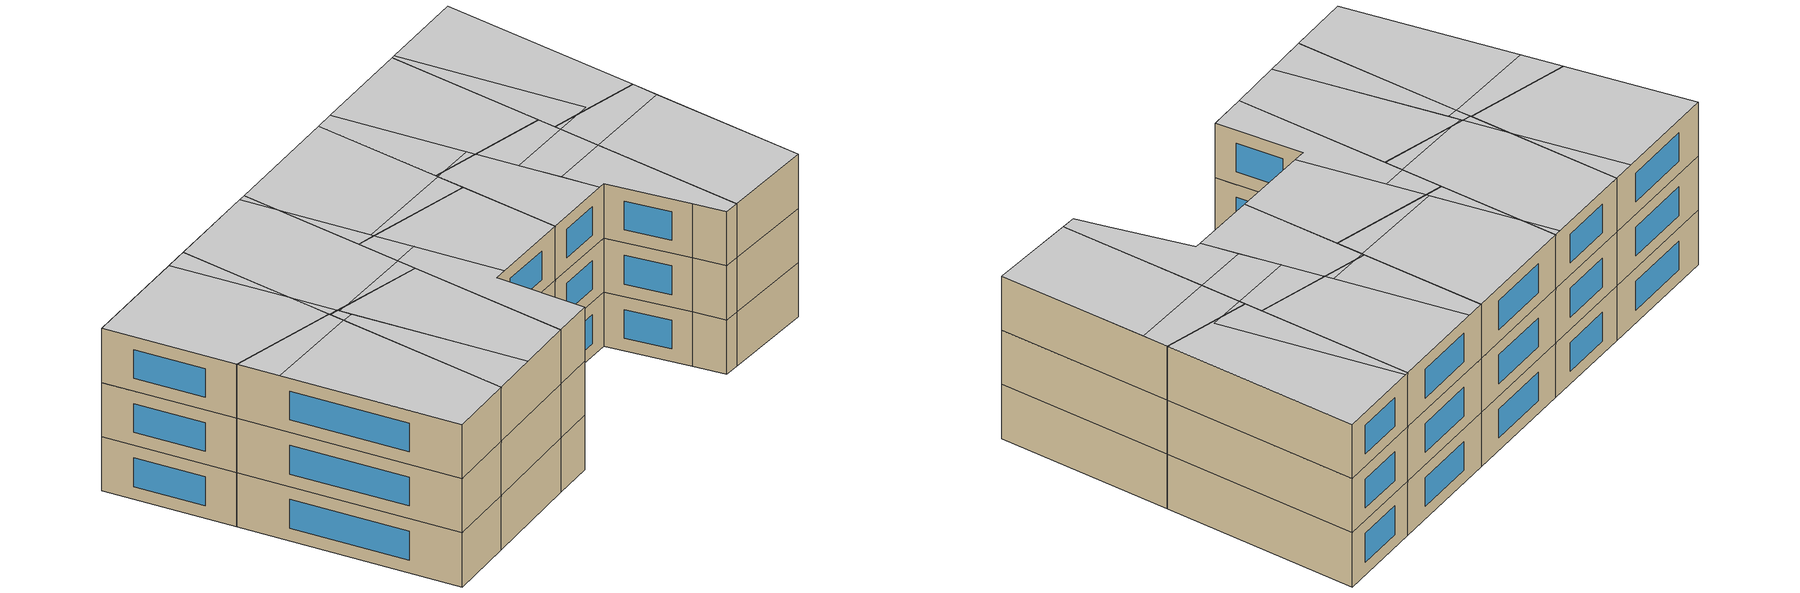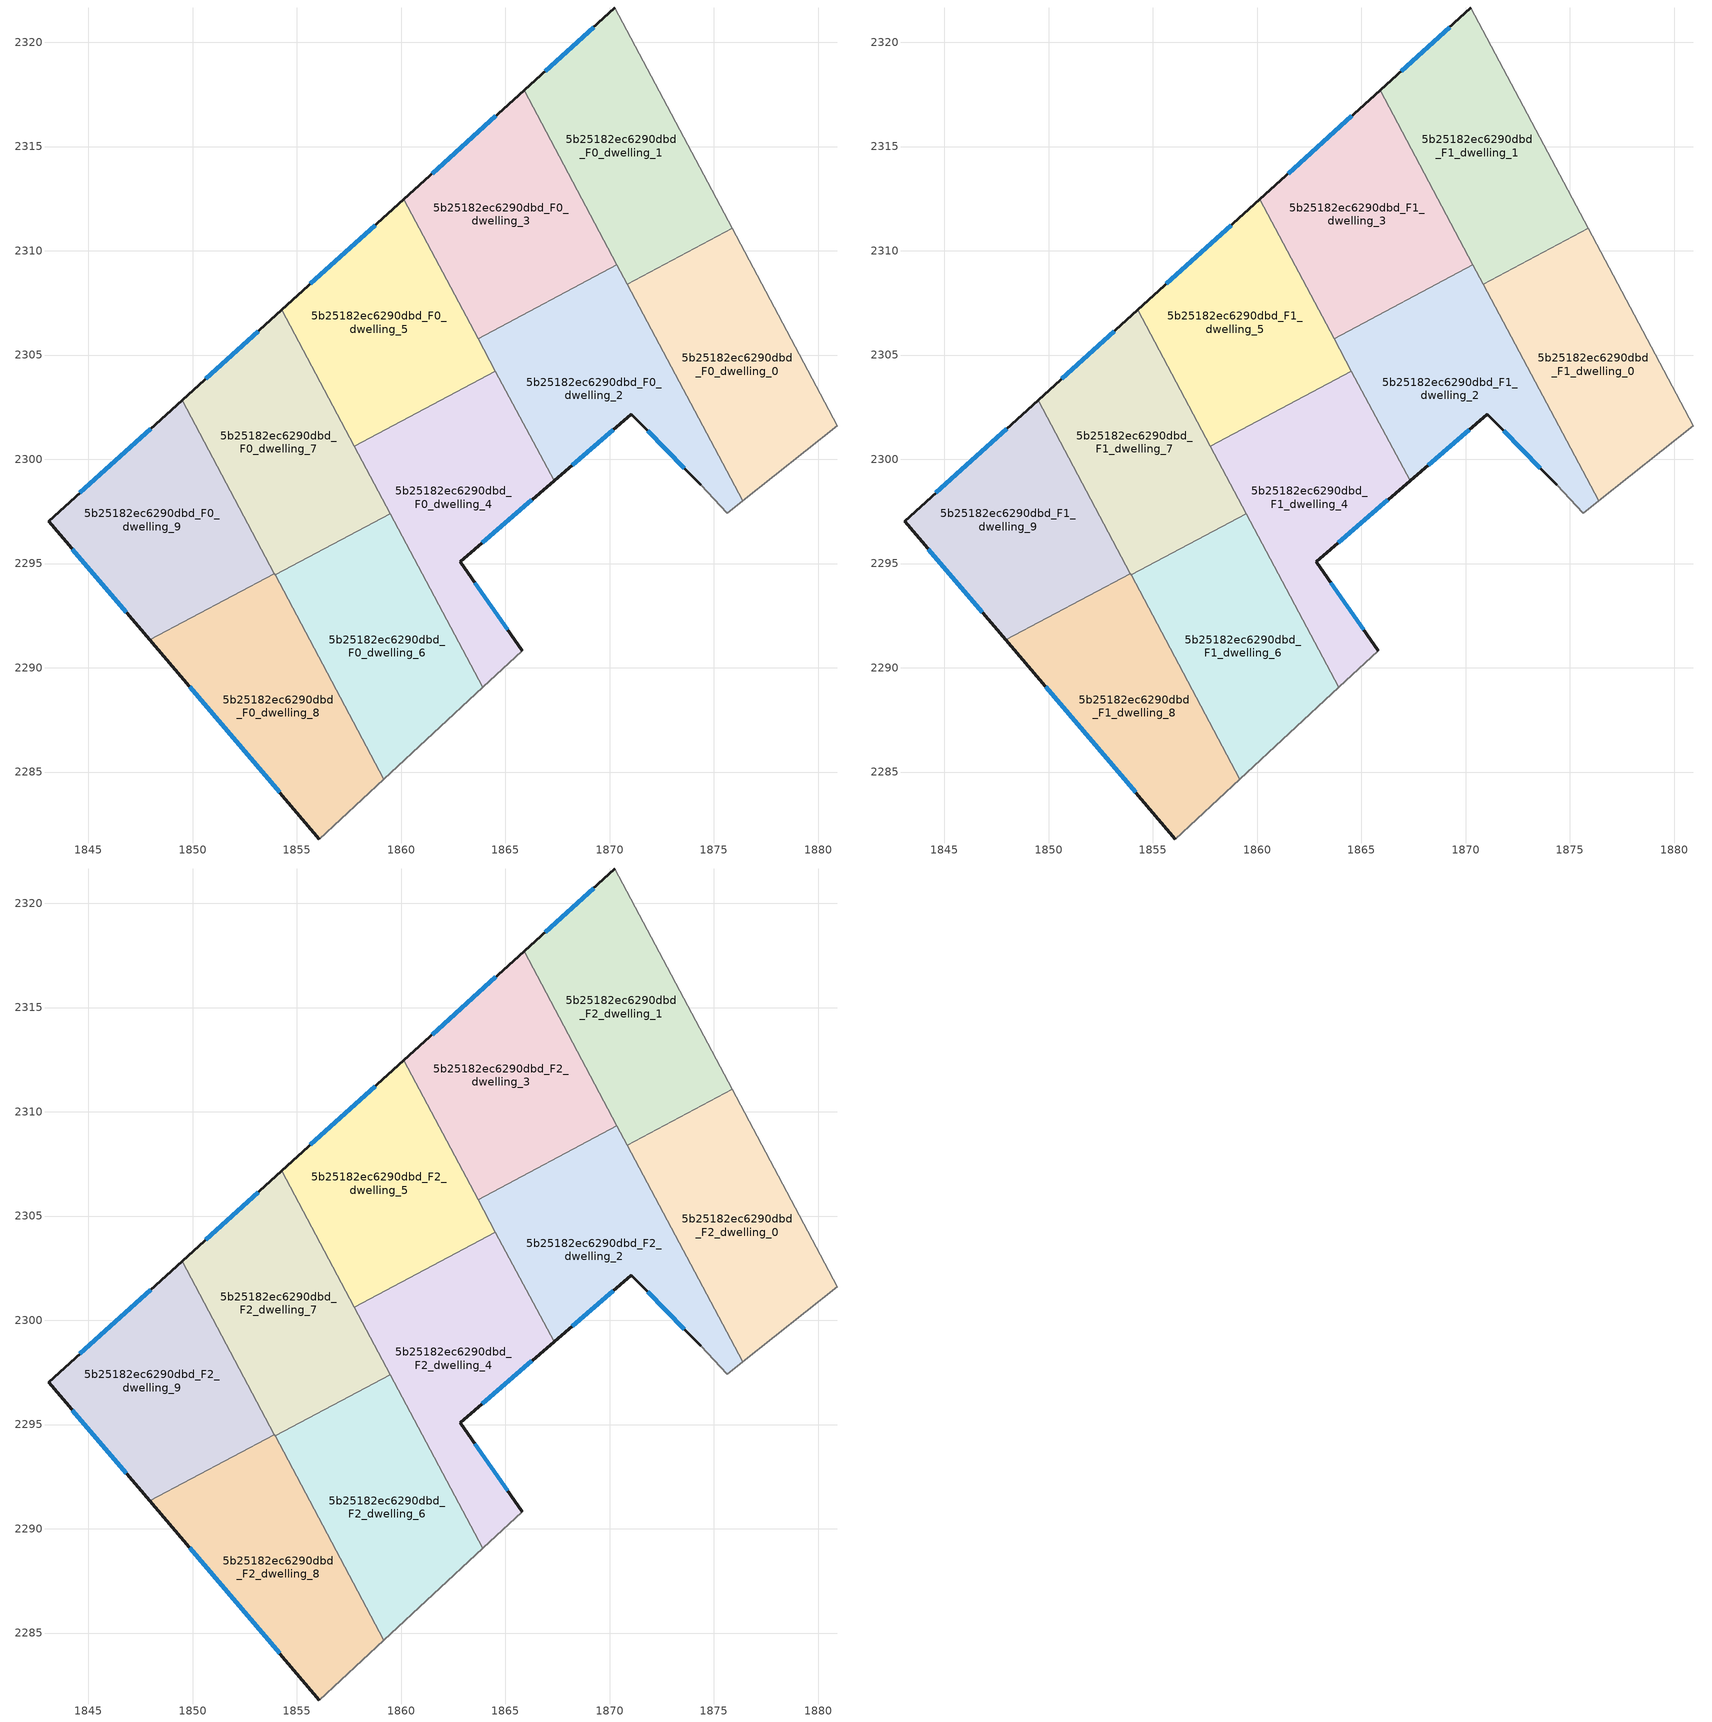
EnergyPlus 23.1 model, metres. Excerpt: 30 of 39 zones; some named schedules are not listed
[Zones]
5b25182ec6290dbd_F0_dwelling_0
 floor ground (EU_floor_Construction): 1875.89,2311.08 1880.93,2301.62 1876.38,2298 1870.85,2308.4 z0
 wall adiabatic (EU_wall_Construction): 1876.38,2298 1880.93,2301.62 1875.89,2311.08 z0:3
 wall to 5b25182ec6290dbd_F0_dwelling_1 (EU_wall_Construction): 1875.89,2311.08 1870.85,2308.4 z0:3
 wall to 5b25182ec6290dbd_F0_dwelling_2 (EU_wall_Construction): 1870.85,2308.4 1876.38,2298 z0:3
5b25182ec6290dbd_F0_dwelling_1
 floor ground (EU_floor_Construction): 1870.26,2321.64 1875.89,2311.08 1870.85,2308.4 1865.9,2317.69 z0
 wall outside (EU_wall_Construction): 1870.26,2321.64 1865.9,2317.69 z0:3
 wall adiabatic (EU_wall_Construction): 1875.89,2311.08 1870.26,2321.64 z0:3
 wall to 5b25182ec6290dbd_F0_dwelling_3 (EU_wall_Construction): 1865.9,2317.69 1870.35,2309.33 z0:3
 wall to 5b25182ec6290dbd_F0_dwelling_2 (EU_wall_Construction): 1870.35,2309.33 1870.85,2308.4 z0:3
 window (EU_Window_Construction): 1869.23,2320.72 1866.92,2318.62 z0.7:2.3
5b25182ec6290dbd_F0_dwelling_2
 floor ground (EU_floor_Construction): 1870.35,2309.33 1876.38,2298 1875.64,2297.42 1874.38,2298.77 1871.04,2302.16 1867.33,2298.96 1863.7,2305.79 z0
 wall outside (EU_wall_Construction): 1867.33,2298.96 1871.04,2302.16 1874.38,2298.77 z0:3
 wall to 5b25182ec6290dbd_F0_dwelling_3 (EU_wall_Construction): 1870.35,2309.33 1863.7,2305.79 z0:3
 wall adiabatic (EU_wall_Construction): 1874.38,2298.77 1875.64,2297.42 1876.38,2298 z0:3
 wall to 5b25182ec6290dbd_F0_dwelling_4 (EU_wall_Construction): 1864.53,2304.23 1867.33,2298.96 z0:3
 wall to 5b25182ec6290dbd_F0_dwelling_5 (EU_wall_Construction): 1863.7,2305.79 1864.53,2304.23 z0:3
 window (EU_Window_Construction): 1871.82,2301.36 1873.59,2299.56 / 1868.2,2299.71 1870.17,2301.4 z0.7:2.3
5b25182ec6290dbd_F0_dwelling_3
 floor ground (EU_floor_Construction): 1865.9,2317.69 1870.35,2309.33 1863.7,2305.79 1860.14,2312.48 z0
 wall outside (EU_wall_Construction): 1865.9,2317.69 1860.14,2312.48 z0:3
 wall to 5b25182ec6290dbd_F0_dwelling_5 (EU_wall_Construction): 1860.14,2312.48 1863.7,2305.79 z0:3
 window (EU_Window_Construction): 1864.54,2316.47 1861.49,2313.7 z0.7:2.3
5b25182ec6290dbd_F0_dwelling_4
 floor ground (EU_floor_Construction): 1864.53,2304.23 1867.33,2298.96 1862.84,2295.09 1865.81,2290.82 1863.91,2289.06 1857.75,2300.63 z0
 wall outside (EU_wall_Construction): 1865.81,2290.82 1862.84,2295.09 1867.33,2298.96 z0:3
 wall to 5b25182ec6290dbd_F0_dwelling_5 (EU_wall_Construction): 1864.53,2304.23 1857.75,2300.63 z0:3
 wall adiabatic (EU_wall_Construction): 1863.91,2289.06 1865.81,2290.82 z0:3
 wall to 5b25182ec6290dbd_F0_dwelling_6 (EU_wall_Construction): 1859.47,2297.4 1863.91,2289.06 z0:3
 wall to 5b25182ec6290dbd_F0_dwelling_7 (EU_wall_Construction): 1857.75,2300.63 1859.47,2297.4 z0:3
 window (EU_Window_Construction): 1863.89,2296 1866.28,2298.05 / 1865.11,2291.82 1863.54,2294.08 z0.7:2.3
5b25182ec6290dbd_F0_dwelling_5
 floor ground (EU_floor_Construction): 1860.14,2312.48 1864.53,2304.23 1857.75,2300.63 1854.27,2307.16 z0
 wall outside (EU_wall_Construction): 1860.14,2312.48 1854.27,2307.16 z0:3
 wall to 5b25182ec6290dbd_F0_dwelling_7 (EU_wall_Construction): 1854.27,2307.16 1857.75,2300.63 z0:3
 window (EU_Window_Construction): 1858.76,2311.23 1855.65,2308.41 z0.7:2.3
5b25182ec6290dbd_F0_dwelling_6
 floor ground (EU_floor_Construction): 1859.47,2297.4 1863.91,2289.06 1859.17,2284.66 1853.96,2294.46 z0
 wall adiabatic (EU_wall_Construction): 1859.17,2284.66 1863.91,2289.06 z0:3
 wall to 5b25182ec6290dbd_F0_dwelling_7 (EU_wall_Construction): 1859.47,2297.4 1853.96,2294.46 z0:3
 wall to 5b25182ec6290dbd_F0_dwelling_8 (EU_wall_Construction): 1853.95,2294.46 1859.17,2284.66 z0:3
5b25182ec6290dbd_F0_dwelling_7
 floor ground (EU_floor_Construction): 1854.27,2307.16 1859.47,2297.4 1853.96,2294.46 1849.5,2302.83 z0
 wall outside (EU_wall_Construction): 1854.27,2307.16 1849.5,2302.83 z0:3
 wall to 5b25182ec6290dbd_F0_dwelling_9 (EU_wall_Construction): 1849.5,2302.83 1853.93,2294.51 z0:3
 wall to 5b25182ec6290dbd_F0_dwelling_8 (EU_wall_Construction): 1853.93,2294.51 1853.96,2294.46 z0:3
 window (EU_Window_Construction): 1853.15,2306.15 1850.62,2303.85 z0.7:2.3
5b25182ec6290dbd_F0_dwelling_8
 floor ground (EU_floor_Construction): 1853.93,2294.51 1859.17,2284.66 1856.08,2281.79 1847.95,2291.33 z0
 wall outside (EU_wall_Construction): 1847.95,2291.33 1856.08,2281.79 z0:3
 wall adiabatic (EU_wall_Construction): 1856.08,2281.79 1859.17,2284.66 z0:3
 wall to 5b25182ec6290dbd_F0_dwelling_9 (EU_wall_Construction): 1853.93,2294.51 1847.95,2291.33 z0:3
 window (EU_Window_Construction): 1849.86,2289.09 1854.17,2284.03 z0.7:2.3
5b25182ec6290dbd_F0_dwelling_9
 floor ground (EU_floor_Construction): 1849.5,2302.83 1853.93,2294.51 1847.95,2291.33 1843.09,2297.03 z0
 wall outside (EU_wall_Construction): 1849.5,2302.83 1843.09,2297.03 1847.95,2291.33 z0:3
 window (EU_Window_Construction): 1844.23,2295.69 1846.81,2292.67 / 1847.99,2301.47 1844.6,2298.39 z0.7:2.3
5b25182ec6290dbd_F1_dwelling_0
 floor to 5b25182ec6290dbd_F0_dwelling_0 (EU_floor_Construction): 1875.89,2311.08 1880.93,2301.62 1876.38,2298 1870.85,2308.4 z3
 wall adiabatic (EU_wall_Construction): 1876.38,2298 1880.93,2301.62 1875.89,2311.08 z3:6
 wall to 5b25182ec6290dbd_F1_dwelling_1 (EU_wall_Construction): 1875.89,2311.08 1870.85,2308.4 z3:6
 wall to 5b25182ec6290dbd_F1_dwelling_2 (EU_wall_Construction): 1870.85,2308.4 1876.38,2298 z3:6
5b25182ec6290dbd_F1_dwelling_1
 floor to 5b25182ec6290dbd_F0_dwelling_1 (EU_floor_Construction): 1870.26,2321.64 1875.89,2311.08 1870.85,2308.4 1865.9,2317.69 z3
 wall outside (EU_wall_Construction): 1870.26,2321.64 1865.9,2317.69 z3:6
 wall adiabatic (EU_wall_Construction): 1875.89,2311.08 1870.26,2321.64 z3:6
 wall to 5b25182ec6290dbd_F1_dwelling_3 (EU_wall_Construction): 1865.9,2317.69 1870.35,2309.33 z3:6
 wall to 5b25182ec6290dbd_F1_dwelling_2 (EU_wall_Construction): 1870.35,2309.33 1870.85,2308.4 z3:6
 window (EU_Window_Construction): 1869.23,2320.72 1866.92,2318.62 z3.7:5.3
5b25182ec6290dbd_F1_dwelling_2
 floor to 5b25182ec6290dbd_F0_dwelling_2 (EU_floor_Construction): 1870.35,2309.33 1876.38,2298 1875.64,2297.42 1874.38,2298.77 1871.04,2302.16 1867.33,2298.96 1863.7,2305.79 z3
 wall outside (EU_wall_Construction): 1867.33,2298.96 1871.04,2302.16 1874.38,2298.77 z3:6
 wall to 5b25182ec6290dbd_F1_dwelling_3 (EU_wall_Construction): 1870.35,2309.33 1863.7,2305.79 z3:6
 wall adiabatic (EU_wall_Construction): 1874.38,2298.77 1875.64,2297.42 1876.38,2298 z3:6
 wall to 5b25182ec6290dbd_F1_dwelling_4 (EU_wall_Construction): 1864.53,2304.23 1867.33,2298.96 z3:6
 wall to 5b25182ec6290dbd_F1_dwelling_5 (EU_wall_Construction): 1863.7,2305.79 1864.53,2304.23 z3:6
 window (EU_Window_Construction): 1871.82,2301.36 1873.59,2299.56 / 1868.2,2299.71 1870.17,2301.4 z3.7:5.3
5b25182ec6290dbd_F1_dwelling_3
 floor to 5b25182ec6290dbd_F0_dwelling_3 (EU_floor_Construction): 1865.9,2317.69 1870.35,2309.33 1863.7,2305.79 1860.14,2312.48 z3
 wall outside (EU_wall_Construction): 1865.9,2317.69 1860.14,2312.48 z3:6
 wall to 5b25182ec6290dbd_F1_dwelling_5 (EU_wall_Construction): 1860.14,2312.48 1863.7,2305.79 z3:6
 window (EU_Window_Construction): 1864.54,2316.47 1861.49,2313.7 z3.7:5.3
5b25182ec6290dbd_F1_dwelling_4
 floor to 5b25182ec6290dbd_F0_dwelling_4 (EU_floor_Construction): 1864.53,2304.23 1867.33,2298.96 1862.84,2295.09 1865.81,2290.82 1863.91,2289.06 1857.75,2300.63 z3
 wall outside (EU_wall_Construction): 1865.81,2290.82 1862.84,2295.09 1867.33,2298.96 z3:6
 wall to 5b25182ec6290dbd_F1_dwelling_5 (EU_wall_Construction): 1864.53,2304.23 1857.75,2300.63 z3:6
 wall adiabatic (EU_wall_Construction): 1863.91,2289.06 1865.81,2290.82 z3:6
 wall to 5b25182ec6290dbd_F1_dwelling_6 (EU_wall_Construction): 1859.47,2297.4 1863.91,2289.06 z3:6
 wall to 5b25182ec6290dbd_F1_dwelling_7 (EU_wall_Construction): 1857.75,2300.63 1859.47,2297.4 z3:6
 window (EU_Window_Construction): 1863.89,2296 1866.28,2298.05 / 1865.11,2291.82 1863.54,2294.08 z3.7:5.3
5b25182ec6290dbd_F1_dwelling_5
 floor to 5b25182ec6290dbd_F0_dwelling_5 (EU_floor_Construction): 1860.14,2312.48 1864.53,2304.23 1857.75,2300.63 1854.27,2307.16 z3
 wall outside (EU_wall_Construction): 1860.14,2312.48 1854.27,2307.16 z3:6
 wall to 5b25182ec6290dbd_F1_dwelling_7 (EU_wall_Construction): 1854.27,2307.16 1857.75,2300.63 z3:6
 window (EU_Window_Construction): 1858.76,2311.23 1855.65,2308.41 z3.7:5.3
5b25182ec6290dbd_F1_dwelling_6
 floor to 5b25182ec6290dbd_F0_dwelling_6 (EU_floor_Construction): 1859.47,2297.4 1863.91,2289.06 1859.17,2284.66 1853.96,2294.46 z3
 wall adiabatic (EU_wall_Construction): 1859.17,2284.66 1863.91,2289.06 z3:6
 wall to 5b25182ec6290dbd_F1_dwelling_7 (EU_wall_Construction): 1859.47,2297.4 1853.96,2294.46 z3:6
 wall to 5b25182ec6290dbd_F1_dwelling_8 (EU_wall_Construction): 1853.95,2294.46 1859.17,2284.66 z3:6
5b25182ec6290dbd_F1_dwelling_7
 floor to 5b25182ec6290dbd_F0_dwelling_7 (EU_floor_Construction): 1854.27,2307.16 1859.47,2297.4 1853.96,2294.46 1849.5,2302.83 z3
 wall outside (EU_wall_Construction): 1854.27,2307.16 1849.5,2302.83 z3:6
 wall to 5b25182ec6290dbd_F1_dwelling_9 (EU_wall_Construction): 1849.5,2302.83 1853.93,2294.51 z3:6
 wall to 5b25182ec6290dbd_F1_dwelling_8 (EU_wall_Construction): 1853.93,2294.51 1853.96,2294.46 z3:6
 window (EU_Window_Construction): 1853.15,2306.15 1850.62,2303.85 z3.7:5.3
5b25182ec6290dbd_F1_dwelling_8
 floor to 5b25182ec6290dbd_F0_dwelling_8 (EU_floor_Construction): 1853.93,2294.51 1859.17,2284.66 1856.08,2281.79 1847.95,2291.33 z3
 wall outside (EU_wall_Construction): 1847.95,2291.33 1856.08,2281.79 z3:6
 wall adiabatic (EU_wall_Construction): 1856.08,2281.79 1859.17,2284.66 z3:6
 wall to 5b25182ec6290dbd_F1_dwelling_9 (EU_wall_Construction): 1853.93,2294.51 1847.95,2291.33 z3:6
 window (EU_Window_Construction): 1849.86,2289.09 1854.17,2284.03 z3.7:5.3
5b25182ec6290dbd_F1_dwelling_9
 floor to 5b25182ec6290dbd_F0_dwelling_9 (EU_floor_Construction): 1849.5,2302.83 1853.93,2294.51 1847.95,2291.33 1843.09,2297.03 z3
 wall outside (EU_wall_Construction): 1849.5,2302.83 1843.09,2297.03 1847.95,2291.33 z3:6
 window (EU_Window_Construction): 1844.23,2295.69 1846.81,2292.67 / 1847.99,2301.47 1844.6,2298.39 z3.7:5.3
5b25182ec6290dbd_F2_dwelling_0
 floor to 5b25182ec6290dbd_F1_dwelling_0 (EU_floor_Construction): 1875.89,2311.08 1880.93,2301.62 1876.38,2298 1870.85,2308.4 z6
 wall adiabatic (EU_wall_Construction): 1876.38,2298 1880.93,2301.62 1875.89,2311.08 z6:9
 wall to 5b25182ec6290dbd_F2_dwelling_1 (EU_wall_Construction): 1875.89,2311.08 1870.85,2308.4 z6:9
 wall to 5b25182ec6290dbd_F2_dwelling_2 (EU_wall_Construction): 1870.85,2308.4 1876.38,2298 z6:9
 ceiling adiabatic (EU_roof_Construction): 1880.93,2301.62 1876.62,2309.7 1872.17,2305.91 1876.38,2298 z9
 ceiling to 5b25182ec6290dbd_F3_dwelling_7 (EU_floor_Construction): 1876.62,2309.7 1875.89,2311.08 1872.42,2309.23 1871.03,2308.05 1872.17,2305.91 z9
 ceiling to 5b25182ec6290dbd_F3_dwelling_6 (EU_floor_Construction): 1872.42,2309.23 1870.85,2308.4 1871.03,2308.05 z9
5b25182ec6290dbd_F2_dwelling_1
 floor to 5b25182ec6290dbd_F1_dwelling_1 (EU_floor_Construction): 1870.26,2321.64 1875.89,2311.08 1870.85,2308.4 1865.9,2317.69 z6
 wall outside (EU_wall_Construction): 1870.26,2321.64 1865.9,2317.69 z6:9
 wall adiabatic (EU_wall_Construction): 1875.89,2311.08 1870.26,2321.64 z6:9
 wall to 5b25182ec6290dbd_F2_dwelling_3 (EU_wall_Construction): 1865.9,2317.69 1870.35,2309.33 z6:9
 wall to 5b25182ec6290dbd_F2_dwelling_2 (EU_wall_Construction): 1870.35,2309.33 1870.85,2308.4 z6:9
 window (EU_Window_Construction): 1869.23,2320.72 1866.92,2318.62 z6.7:8.3
 ceiling to 5b25182ec6290dbd_F3_dwelling_7 (EU_floor_Construction): 1875.89,2311.08 1870.26,2321.64 1866.05,2317.83 1872.97,2309.71 1872.42,2309.23 z9
 ceiling to 5b25182ec6290dbd_F3_dwelling_6 (EU_floor_Construction): 1872.42,2309.23 1872.97,2309.71 1866.05,2317.83 1865.9,2317.69 1870.85,2308.4 z9
5b25182ec6290dbd_F2_dwelling_2
 floor to 5b25182ec6290dbd_F1_dwelling_2 (EU_floor_Construction): 1870.35,2309.33 1876.38,2298 1875.64,2297.42 1874.38,2298.77 1871.04,2302.16 1867.33,2298.96 1863.7,2305.79 z6
 wall outside (EU_wall_Construction): 1867.33,2298.96 1871.04,2302.16 1874.38,2298.77 z6:9
 wall to 5b25182ec6290dbd_F2_dwelling_3 (EU_wall_Construction): 1870.35,2309.33 1863.7,2305.79 z6:9
 wall adiabatic (EU_wall_Construction): 1874.38,2298.77 1875.64,2297.42 1876.38,2298 z6:9
 wall to 5b25182ec6290dbd_F2_dwelling_4 (EU_wall_Construction): 1864.53,2304.23 1867.33,2298.96 z6:9
 wall to 5b25182ec6290dbd_F2_dwelling_5 (EU_wall_Construction): 1863.7,2305.79 1864.53,2304.23 z6:9
 window (EU_Window_Construction): 1871.82,2301.36 1873.59,2299.56 / 1868.2,2299.71 1870.17,2301.4 z6.7:8.3
 ceiling to 5b25182ec6290dbd_F3_dwelling_5 (EU_floor_Construction): 1870.75,2301.91 1866.27,2307.16 1864.24,2306.08 1863.76,2305.67 1867.33,2298.96 z9
 ceiling to 5b25182ec6290dbd_F3_dwelling_4 (EU_floor_Construction): 1864.24,2306.08 1863.7,2305.79 1863.76,2305.67 z9
 ceiling to 5b25182ec6290dbd_F3_dwelling_8 (EU_floor_Construction): 1876.38,2298 1872.17,2305.91 1869.37,2303.52 1870.75,2301.91 1871.04,2302.16 1874.38,2298.77 1875.64,2297.42 z9
 ceiling to 5b25182ec6290dbd_F3_dwelling_7 (EU_floor_Construction): 1872.17,2305.91 1871.03,2308.05 1867.84,2305.33 1869.37,2303.52 z9
 ceiling to 5b25182ec6290dbd_F3_dwelling_6 (EU_floor_Construction): 1871.03,2308.05 1870.35,2309.33 1866.27,2307.16 1867.84,2305.33 z9
5b25182ec6290dbd_F2_dwelling_3
 floor to 5b25182ec6290dbd_F1_dwelling_3 (EU_floor_Construction): 1865.9,2317.69 1870.35,2309.33 1863.7,2305.79 1860.14,2312.48 z6
 wall outside (EU_wall_Construction): 1865.9,2317.69 1860.14,2312.48 z6:9
 wall to 5b25182ec6290dbd_F2_dwelling_5 (EU_wall_Construction): 1860.14,2312.48 1863.7,2305.79 z6:9
 window (EU_Window_Construction): 1864.54,2316.47 1861.49,2313.7 z6.7:8.3
 ceiling to 5b25182ec6290dbd_F3_dwelling_6 (EU_floor_Construction): 1870.35,2309.33 1865.9,2317.69 1861.04,2313.3 1866.27,2307.16 z9
 ceiling to 5b25182ec6290dbd_F3_dwelling_5 (EU_floor_Construction): 1866.27,2307.16 1865.95,2307.54 1864.24,2306.08 z9
 ceiling to 5b25182ec6290dbd_F3_dwelling_4 (EU_floor_Construction): 1864.24,2306.08 1865.95,2307.54 1861.04,2313.3 1860.14,2312.48 1863.7,2305.79 z9
5b25182ec6290dbd_F2_dwelling_4
 floor to 5b25182ec6290dbd_F1_dwelling_4 (EU_floor_Construction): 1864.53,2304.23 1867.33,2298.96 1862.84,2295.09 1865.81,2290.82 1863.91,2289.06 1857.75,2300.63 z6
 wall outside (EU_wall_Construction): 1865.81,2290.82 1862.84,2295.09 1867.33,2298.96 z6:9
 wall to 5b25182ec6290dbd_F2_dwelling_5 (EU_wall_Construction): 1864.53,2304.23 1857.75,2300.63 z6:9
 wall adiabatic (EU_wall_Construction): 1863.91,2289.06 1865.81,2290.82 z6:9
 wall to 5b25182ec6290dbd_F2_dwelling_6 (EU_wall_Construction): 1859.47,2297.4 1863.91,2289.06 z6:9
 wall to 5b25182ec6290dbd_F2_dwelling_7 (EU_wall_Construction): 1857.75,2300.63 1859.47,2297.4 z6:9
 window (EU_Window_Construction): 1863.89,2296 1866.28,2298.05 / 1865.11,2291.82 1863.54,2294.08 z6.7:8.3
 ceiling adiabatic (EU_roof_Construction): 1867.33,2298.96 1864.53,2304.23 1858.75,2301.16 1863.47,2295.63 z9
 ceiling to 5b25182ec6290dbd_F3_dwelling_3 (EU_floor_Construction): 1865.81,2290.82 1862.84,2295.09 1863.47,2295.63 1860.2,2299.46 1858.94,2298.39 1863.91,2289.06 z9
 ceiling to 5b25182ec6290dbd_F3_dwelling_2 (EU_floor_Construction): 1860.2,2299.46 1858.75,2301.16 1857.75,2300.63 1858.94,2298.39 z9
5b25182ec6290dbd_F2_dwelling_5
 floor to 5b25182ec6290dbd_F1_dwelling_5 (EU_floor_Construction): 1860.14,2312.48 1864.53,2304.23 1857.75,2300.63 1854.27,2307.16 z6
 wall outside (EU_wall_Construction): 1860.14,2312.48 1854.27,2307.16 z6:9
 wall to 5b25182ec6290dbd_F2_dwelling_7 (EU_wall_Construction): 1854.27,2307.16 1857.75,2300.63 z6:9
 window (EU_Window_Construction): 1858.76,2311.23 1855.65,2308.41 z6.7:8.3
 ceiling to 5b25182ec6290dbd_F3_dwelling_4 (EU_floor_Construction): 1863.76,2305.67 1860.14,2312.48 1854.27,2307.16 1855.33,2305.18 1858.64,2301.3 z9
 ceiling to 5b25182ec6290dbd_F3_dwelling_2 (EU_floor_Construction): 1858.75,2301.16 1855.33,2305.18 1857.75,2300.63 z9
 ceiling to 5b25182ec6290dbd_F3_dwelling_5 (EU_floor_Construction): 1864.53,2304.23 1863.76,2305.67 1858.64,2301.3 1858.75,2301.16 z9
5b25182ec6290dbd_F2_dwelling_6
 floor to 5b25182ec6290dbd_F1_dwelling_6 (EU_floor_Construction): 1859.47,2297.4 1863.91,2289.06 1859.17,2284.66 1853.96,2294.46 z6
 wall adiabatic (EU_wall_Construction): 1859.17,2284.66 1863.91,2289.06 z6:9
 wall to 5b25182ec6290dbd_F2_dwelling_7 (EU_wall_Construction): 1859.47,2297.4 1853.96,2294.46 z6:9
 wall to 5b25182ec6290dbd_F2_dwelling_8 (EU_wall_Construction): 1853.95,2294.46 1859.17,2284.66 z6:9
 ceiling to 5b25182ec6290dbd_F3_dwelling_3 (EU_floor_Construction): 1863.91,2289.06 1859.47,2297.4 1854.94,2294.98 1854.52,2294.63 1861.32,2286.65 z9
 ceiling to 5b25182ec6290dbd_F3_dwelling_2 (EU_floor_Construction): 1854.94,2294.98 1854.45,2294.72 1854.52,2294.63 z9
 ceiling to 5b25182ec6290dbd_F3_dwelling_0 (EU_floor_Construction): 1854.94,2294.14 1854.45,2294.72 1853.96,2294.46 1854.38,2293.66 z9
 ceiling adiabatic (EU_roof_Construction): 1861.32,2286.65 1854.94,2294.14 1854.38,2293.66 1853.96,2294.46 1859.17,2284.66 1863.91,2289.06 z9
5b25182ec6290dbd_F2_dwelling_7
 floor to 5b25182ec6290dbd_F1_dwelling_7 (EU_floor_Construction): 1854.27,2307.16 1859.47,2297.4 1853.96,2294.46 1849.5,2302.83 z6
 wall outside (EU_wall_Construction): 1854.27,2307.16 1849.5,2302.83 z6:9
 wall to 5b25182ec6290dbd_F2_dwelling_9 (EU_wall_Construction): 1849.5,2302.83 1853.93,2294.51 z6:9
 wall to 5b25182ec6290dbd_F2_dwelling_8 (EU_wall_Construction): 1853.93,2294.51 1853.96,2294.46 z6:9
 window (EU_Window_Construction): 1853.15,2306.15 1850.62,2303.85 z6.7:8.3
 ceiling to 5b25182ec6290dbd_F3_dwelling_2 (EU_floor_Construction): 1858.94,2298.39 1855.33,2305.18 1853.92,2306.84 1849.5,2302.83 1852.77,2296.69 1854.45,2294.72 1854.94,2294.98 z9
 ceiling to 5b25182ec6290dbd_F3_dwelling_4 (EU_floor_Construction): 1855.33,2305.18 1854.27,2307.16 1853.92,2306.84 z9
 ceiling to 5b25182ec6290dbd_F3_dwelling_3 (EU_floor_Construction): 1859.47,2297.4 1858.94,2298.39 1854.94,2294.98 z9
 ceiling to 5b25182ec6290dbd_F3_dwelling_0 (EU_floor_Construction): 1854.45,2294.72 1852.77,2296.69 1853.96,2294.46 z9
5b25182ec6290dbd_F2_dwelling_8
 floor to 5b25182ec6290dbd_F1_dwelling_8 (EU_floor_Construction): 1853.93,2294.51 1859.17,2284.66 1856.08,2281.79 1847.95,2291.33 z6
 wall outside (EU_wall_Construction): 1847.95,2291.33 1856.08,2281.79 z6:9
 wall adiabatic (EU_wall_Construction): 1856.08,2281.79 1859.17,2284.66 z6:9
 wall to 5b25182ec6290dbd_F2_dwelling_9 (EU_wall_Construction): 1853.93,2294.51 1847.95,2291.33 z6:9
 window (EU_Window_Construction): 1849.86,2289.09 1854.17,2284.03 z6.7:8.3
 ceiling to 5b25182ec6290dbd_F3_dwelling_1 (EU_floor_Construction): 1859.17,2284.66 1854.38,2293.66 1849.5,2289.51 1856.08,2281.79 z9
 ceiling to 5b25182ec6290dbd_F3_dwelling_0 (EU_floor_Construction): 1854.38,2293.66 1853.93,2294.51 1847.95,2291.33 1849.5,2289.51 z9
5b25182ec6290dbd_F2_dwelling_9
 floor to 5b25182ec6290dbd_F1_dwelling_9 (EU_floor_Construction): 1849.5,2302.83 1853.93,2294.51 1847.95,2291.33 1843.09,2297.03 z6
 wall outside (EU_wall_Construction): 1849.5,2302.83 1843.09,2297.03 1847.95,2291.33 z6:9
 window (EU_Window_Construction): 1844.23,2295.69 1846.81,2292.67 / 1847.99,2301.47 1844.6,2298.39 z6.7:8.3
 ceiling to 5b25182ec6290dbd_F3_dwelling_0 (EU_floor_Construction): 1853.93,2294.51 1852.77,2296.69 1848.39,2301.83 1843.09,2297.03 1847.95,2291.33 z9
 ceiling to 5b25182ec6290dbd_F3_dwelling_2 (EU_floor_Construction): 1852.77,2296.69 1849.5,2302.83 1848.39,2301.83 z9
[Building]
EU S2 Campaign: North Axis=0; Terrain=City; Solar Distribution=FullExterior
[Site:Location]
Budapest.Ferenc.Liszt.Intl.AP: Latitude=47.437; Longitude=19.256; Time Zone=1; Elevation=185
[SizingPeriod:WeatherFileDays]
AnnualSizingPeriod: Begin Month=1; Begin Day of Month=1; End Month=12; End Day of Month=31; Day of Week for Start Day=Monday; Use Weather File Daylight Saving Period=No; Use Weather File Rain and Snow Indicators=No
[MATERIAL]
EU_InternalMass_Material: Roughness=MediumRough; Thickness=0.1; Conductivity=1; Density=1800; Specific Heat=900; Thermal Absorptance=0.9; Solar Absorptance=0.7; Visible Absorptance=0.7
[MATERIAL:NOMASS] Roughness=MediumRough; Thermal Absorptance=0.9; Solar Absorptance=0.7; Visible Absorptance=0.7
Name | Thermal Resistance
EU_wall_NoMass | 0.832559
EU_roof_NoMass | 1.39638
EU_floor_NoMass | 0.872794
[WINDOWMATERIAL:SIMPLEGLAZINGSYSTEM]
EU_Window_SimpleGlazing: UFactor=2.79869; Solar Heat Gain Coefficient=0.75; Visible Transmittance=0.75
[CONSTRUCTION]
EU_wall_Construction: EU_wall_NoMass
EU_roof_Construction: EU_roof_NoMass
EU_floor_Construction: EU_floor_NoMass
EU_Window_Construction: EU_Window_SimpleGlazing
EU_InternalMass_Construction: EU_InternalMass_Material
[ZONE] Type=1; Multiplier=1; Ceiling Height=autocalculate; Floor Area=autocalculate; Part of Total Floor Area=Yes
Name | Volume
5b25182ec6290dbd_F0_dwelling_0; 5b25182ec6290dbd_F1_dwelling_0; 5b25182ec6290dbd_F2_dwelling_0 | 192.694
5b25182ec6290dbd_F0_dwelling_1; 5b25182ec6290dbd_F1_dwelling_1; 5b25182ec6290dbd_F2_dwelling_1 | 192.691
5b25182ec6290dbd_F0_dwelling_2; 5b25182ec6290dbd_F1_dwelling_2; 5b25182ec6290dbd_F2_dwelling_2 | 192.707
5b25182ec6290dbd_F0_dwelling_3; 5b25182ec6290dbd_F1_dwelling_3; 5b25182ec6290dbd_F2_dwelling_3 | 192.699
5b25182ec6290dbd_F0_dwelling_4; 5b25182ec6290dbd_F1_dwelling_4; 5b25182ec6290dbd_F2_dwelling_4 | 192.706
5b25182ec6290dbd_F0_dwelling_5; 5b25182ec6290dbd_F1_dwelling_5; 5b25182ec6290dbd_F2_dwelling_5 | 192.715
5b25182ec6290dbd_F0_dwelling_6; 5b25182ec6290dbd_F1_dwelling_6; 5b25182ec6290dbd_F2_dwelling_6 | 192.709
5b25182ec6290dbd_F0_dwelling_7; 5b25182ec6290dbd_F1_dwelling_7; 5b25182ec6290dbd_F2_dwelling_7 | 192.689
5b25182ec6290dbd_F0_dwelling_8; 5b25182ec6290dbd_F1_dwelling_8; 5b25182ec6290dbd_F2_dwelling_8 | 192.701
5b25182ec6290dbd_F0_dwelling_9; 5b25182ec6290dbd_F1_dwelling_9; 5b25182ec6290dbd_F2_dwelling_9 | 192.713
[INTERNALMASS] Construction=EU_InternalMass_Construction
Name | Zone or ZoneList | Surface Area
5b25182ec6290dbd_F0_dwelling_0_EU_InternalMass | 5b25182ec6290dbd_F0_dwelling_0 | 64.2311
5b25182ec6290dbd_F0_dwelling_1_EU_InternalMass | 5b25182ec6290dbd_F0_dwelling_1 | 64.2306
5b25182ec6290dbd_F0_dwelling_2_EU_InternalMass | 5b25182ec6290dbd_F0_dwelling_2 | 64.2357
5b25182ec6290dbd_F0_dwelling_3_EU_InternalMass | 5b25182ec6290dbd_F0_dwelling_3 | 64.2331
5b25182ec6290dbd_F0_dwelling_4_EU_InternalMass | 5b25182ec6290dbd_F0_dwelling_4 | 64.2352
5b25182ec6290dbd_F0_dwelling_5_EU_InternalMass | 5b25182ec6290dbd_F0_dwelling_5 | 64.2382
5b25182ec6290dbd_F0_dwelling_6_EU_InternalMass | 5b25182ec6290dbd_F0_dwelling_6 | 64.2361
5b25182ec6290dbd_F0_dwelling_7_EU_InternalMass | 5b25182ec6290dbd_F0_dwelling_7 | 64.2296
5b25182ec6290dbd_F0_dwelling_8_EU_InternalMass | 5b25182ec6290dbd_F0_dwelling_8 | 64.2339
5b25182ec6290dbd_F0_dwelling_9_EU_InternalMass | 5b25182ec6290dbd_F0_dwelling_9 | 64.2376
5b25182ec6290dbd_F1_dwelling_0_EU_InternalMass | 5b25182ec6290dbd_F1_dwelling_0 | 64.2311
5b25182ec6290dbd_F1_dwelling_1_EU_InternalMass | 5b25182ec6290dbd_F1_dwelling_1 | 64.2306
5b25182ec6290dbd_F1_dwelling_2_EU_InternalMass | 5b25182ec6290dbd_F1_dwelling_2 | 64.2357
5b25182ec6290dbd_F1_dwelling_3_EU_InternalMass | 5b25182ec6290dbd_F1_dwelling_3 | 64.2331
5b25182ec6290dbd_F1_dwelling_4_EU_InternalMass | 5b25182ec6290dbd_F1_dwelling_4 | 64.2352
5b25182ec6290dbd_F1_dwelling_5_EU_InternalMass | 5b25182ec6290dbd_F1_dwelling_5 | 64.2382
5b25182ec6290dbd_F1_dwelling_6_EU_InternalMass | 5b25182ec6290dbd_F1_dwelling_6 | 64.2361
5b25182ec6290dbd_F1_dwelling_7_EU_InternalMass | 5b25182ec6290dbd_F1_dwelling_7 | 64.2296
5b25182ec6290dbd_F1_dwelling_8_EU_InternalMass | 5b25182ec6290dbd_F1_dwelling_8 | 64.2339
5b25182ec6290dbd_F1_dwelling_9_EU_InternalMass | 5b25182ec6290dbd_F1_dwelling_9 | 64.2376
5b25182ec6290dbd_F2_dwelling_0_EU_InternalMass | 5b25182ec6290dbd_F2_dwelling_0 | 64.2311
5b25182ec6290dbd_F2_dwelling_1_EU_InternalMass | 5b25182ec6290dbd_F2_dwelling_1 | 64.2306
5b25182ec6290dbd_F2_dwelling_2_EU_InternalMass | 5b25182ec6290dbd_F2_dwelling_2 | 64.2357
5b25182ec6290dbd_F2_dwelling_3_EU_InternalMass | 5b25182ec6290dbd_F2_dwelling_3 | 64.2331
5b25182ec6290dbd_F2_dwelling_4_EU_InternalMass | 5b25182ec6290dbd_F2_dwelling_4 | 64.2352
5b25182ec6290dbd_F2_dwelling_5_EU_InternalMass | 5b25182ec6290dbd_F2_dwelling_5 | 64.2382
5b25182ec6290dbd_F2_dwelling_6_EU_InternalMass | 5b25182ec6290dbd_F2_dwelling_6 | 64.2361
5b25182ec6290dbd_F2_dwelling_7_EU_InternalMass | 5b25182ec6290dbd_F2_dwelling_7 | 64.2296
5b25182ec6290dbd_F2_dwelling_8_EU_InternalMass | 5b25182ec6290dbd_F2_dwelling_8 | 64.2339
5b25182ec6290dbd_F2_dwelling_9_EU_InternalMass | 5b25182ec6290dbd_F2_dwelling_9 | 64.2376
[OTHEREQUIPMENT] Fuel Type=Electricity; Design Level Calculation Method=Watts/Area; Power per Zone Floor Area=1; Fraction Latent=0; Fraction Radiant=0; Fraction Lost=0; Carbon Dioxide Generation Rate=0; EndUse Subcategory=EU_Step8_InternalGains
Name | Zone or ZoneList or Space or SpaceList | Schedule
EU_Step8_InternalGain_5b25182ec6290dbd_F0_dwelling_0_f000 | 5b25182ec6290dbd_F0_dwelling_0 | EU_Step8_GainSchedule_5b25182ec6290dbd_F0_dwelling_0_f000
EU_Step8_InternalGain_5b25182ec6290dbd_F0_dwelling_1_f000 | 5b25182ec6290dbd_F0_dwelling_1 | EU_Step8_GainSchedule_5b25182ec6290dbd_F0_dwelling_1_f000
EU_Step8_InternalGain_5b25182ec6290dbd_F0_dwelling_2_f000 | 5b25182ec6290dbd_F0_dwelling_2 | EU_Step8_GainSchedule_5b25182ec6290dbd_F0_dwelling_2_f000
EU_Step8_InternalGain_5b25182ec6290dbd_F0_dwelling_3_f000 | 5b25182ec6290dbd_F0_dwelling_3 | EU_Step8_GainSchedule_5b25182ec6290dbd_F0_dwelling_3_f000
EU_Step8_InternalGain_5b25182ec6290dbd_F0_dwelling_4_f000 | 5b25182ec6290dbd_F0_dwelling_4 | EU_Step8_GainSchedule_5b25182ec6290dbd_F0_dwelling_4_f000
EU_Step8_InternalGain_5b25182ec6290dbd_F0_dwelling_5_f000 | 5b25182ec6290dbd_F0_dwelling_5 | EU_Step8_GainSchedule_5b25182ec6290dbd_F0_dwelling_5_f000
EU_Step8_InternalGain_5b25182ec6290dbd_F0_dwelling_6_f000 | 5b25182ec6290dbd_F0_dwelling_6 | EU_Step8_GainSchedule_5b25182ec6290dbd_F0_dwelling_6_f000
EU_Step8_InternalGain_5b25182ec6290dbd_F0_dwelling_7_f000 | 5b25182ec6290dbd_F0_dwelling_7 | EU_Step8_GainSchedule_5b25182ec6290dbd_F0_dwelling_7_f000
EU_Step8_InternalGain_5b25182ec6290dbd_F0_dwelling_8_f000 | 5b25182ec6290dbd_F0_dwelling_8 | EU_Step8_GainSchedule_5b25182ec6290dbd_F0_dwelling_8_f000
EU_Step8_InternalGain_5b25182ec6290dbd_F0_dwelling_9_f000 | 5b25182ec6290dbd_F0_dwelling_9 | EU_Step8_GainSchedule_5b25182ec6290dbd_F0_dwelling_9_f000
EU_Step8_InternalGain_5b25182ec6290dbd_F1_dwelling_0_f000 | 5b25182ec6290dbd_F1_dwelling_0 | EU_Step8_GainSchedule_5b25182ec6290dbd_F1_dwelling_0_f000
EU_Step8_InternalGain_5b25182ec6290dbd_F1_dwelling_1_f000 | 5b25182ec6290dbd_F1_dwelling_1 | EU_Step8_GainSchedule_5b25182ec6290dbd_F1_dwelling_1_f000
EU_Step8_InternalGain_5b25182ec6290dbd_F1_dwelling_2_f000 | 5b25182ec6290dbd_F1_dwelling_2 | EU_Step8_GainSchedule_5b25182ec6290dbd_F1_dwelling_2_f000
EU_Step8_InternalGain_5b25182ec6290dbd_F1_dwelling_3_f000 | 5b25182ec6290dbd_F1_dwelling_3 | EU_Step8_GainSchedule_5b25182ec6290dbd_F1_dwelling_3_f000
EU_Step8_InternalGain_5b25182ec6290dbd_F1_dwelling_4_f000 | 5b25182ec6290dbd_F1_dwelling_4 | EU_Step8_GainSchedule_5b25182ec6290dbd_F1_dwelling_4_f000
EU_Step8_InternalGain_5b25182ec6290dbd_F1_dwelling_5_f000 | 5b25182ec6290dbd_F1_dwelling_5 | EU_Step8_GainSchedule_5b25182ec6290dbd_F1_dwelling_5_f000
EU_Step8_InternalGain_5b25182ec6290dbd_F1_dwelling_6_f000 | 5b25182ec6290dbd_F1_dwelling_6 | EU_Step8_GainSchedule_5b25182ec6290dbd_F1_dwelling_6_f000
EU_Step8_InternalGain_5b25182ec6290dbd_F1_dwelling_7_f000 | 5b25182ec6290dbd_F1_dwelling_7 | EU_Step8_GainSchedule_5b25182ec6290dbd_F1_dwelling_7_f000
EU_Step8_InternalGain_5b25182ec6290dbd_F1_dwelling_8_f000 | 5b25182ec6290dbd_F1_dwelling_8 | EU_Step8_GainSchedule_5b25182ec6290dbd_F1_dwelling_8_f000
EU_Step8_InternalGain_5b25182ec6290dbd_F1_dwelling_9_f000 | 5b25182ec6290dbd_F1_dwelling_9 | EU_Step8_GainSchedule_5b25182ec6290dbd_F1_dwelling_9_f000
EU_Step8_InternalGain_5b25182ec6290dbd_F2_dwelling_0_f000 | 5b25182ec6290dbd_F2_dwelling_0 | EU_Step8_GainSchedule_5b25182ec6290dbd_F2_dwelling_0_f000
EU_Step8_InternalGain_5b25182ec6290dbd_F2_dwelling_1_f000 | 5b25182ec6290dbd_F2_dwelling_1 | EU_Step8_GainSchedule_5b25182ec6290dbd_F2_dwelling_1_f000
EU_Step8_InternalGain_5b25182ec6290dbd_F2_dwelling_2_f000 | 5b25182ec6290dbd_F2_dwelling_2 | EU_Step8_GainSchedule_5b25182ec6290dbd_F2_dwelling_2_f000
EU_Step8_InternalGain_5b25182ec6290dbd_F2_dwelling_3_f000 | 5b25182ec6290dbd_F2_dwelling_3 | EU_Step8_GainSchedule_5b25182ec6290dbd_F2_dwelling_3_f000
EU_Step8_InternalGain_5b25182ec6290dbd_F2_dwelling_4_f000 | 5b25182ec6290dbd_F2_dwelling_4 | EU_Step8_GainSchedule_5b25182ec6290dbd_F2_dwelling_4_f000
EU_Step8_InternalGain_5b25182ec6290dbd_F2_dwelling_5_f000 | 5b25182ec6290dbd_F2_dwelling_5 | EU_Step8_GainSchedule_5b25182ec6290dbd_F2_dwelling_5_f000
EU_Step8_InternalGain_5b25182ec6290dbd_F2_dwelling_6_f000 | 5b25182ec6290dbd_F2_dwelling_6 | EU_Step8_GainSchedule_5b25182ec6290dbd_F2_dwelling_6_f000
EU_Step8_InternalGain_5b25182ec6290dbd_F2_dwelling_7_f000 | 5b25182ec6290dbd_F2_dwelling_7 | EU_Step8_GainSchedule_5b25182ec6290dbd_F2_dwelling_7_f000
EU_Step8_InternalGain_5b25182ec6290dbd_F2_dwelling_8_f000 | 5b25182ec6290dbd_F2_dwelling_8 | EU_Step8_GainSchedule_5b25182ec6290dbd_F2_dwelling_8_f000
EU_Step8_InternalGain_5b25182ec6290dbd_F2_dwelling_9_f000 | 5b25182ec6290dbd_F2_dwelling_9 | EU_Step8_GainSchedule_5b25182ec6290dbd_F2_dwelling_9_f000
[ZONEVENTILATION:DESIGNFLOWRATE] Schedule=EU_AlwaysOn; Design Flow Rate Calculation Method=AirChanges/Hour; Air Changes per Hour=0.475469; Ventilation Type=Natural; Fan Pressure Rise=0; Fan Total Efficiency=1; Constant Term Coefficient=1; Temperature Term Coefficient=0; Velocity Term Coefficient=0; Velocity Squared Term Coefficient=0; Minimum Indoor Temperature=-100; Maximum Indoor Temperature=100; Delta Temperature=-100; Minimum Outdoor Temperature=-100; Maximum Outdoor Temperature=100; Maximum Wind Speed=40
Name | Zone or ZoneList or Space or SpaceList
EU_ConstantAir_5b25182ec6290dbd_F0_dwelling_0 | 5b25182ec6290dbd_F0_dwelling_0
EU_ConstantAir_5b25182ec6290dbd_F0_dwelling_1 | 5b25182ec6290dbd_F0_dwelling_1
EU_ConstantAir_5b25182ec6290dbd_F0_dwelling_2 | 5b25182ec6290dbd_F0_dwelling_2
EU_ConstantAir_5b25182ec6290dbd_F0_dwelling_3 | 5b25182ec6290dbd_F0_dwelling_3
EU_ConstantAir_5b25182ec6290dbd_F0_dwelling_4 | 5b25182ec6290dbd_F0_dwelling_4
EU_ConstantAir_5b25182ec6290dbd_F0_dwelling_5 | 5b25182ec6290dbd_F0_dwelling_5
EU_ConstantAir_5b25182ec6290dbd_F0_dwelling_6 | 5b25182ec6290dbd_F0_dwelling_6
EU_ConstantAir_5b25182ec6290dbd_F0_dwelling_7 | 5b25182ec6290dbd_F0_dwelling_7
EU_ConstantAir_5b25182ec6290dbd_F0_dwelling_8 | 5b25182ec6290dbd_F0_dwelling_8
EU_ConstantAir_5b25182ec6290dbd_F0_dwelling_9 | 5b25182ec6290dbd_F0_dwelling_9
EU_ConstantAir_5b25182ec6290dbd_F1_dwelling_0 | 5b25182ec6290dbd_F1_dwelling_0
EU_ConstantAir_5b25182ec6290dbd_F1_dwelling_1 | 5b25182ec6290dbd_F1_dwelling_1
EU_ConstantAir_5b25182ec6290dbd_F1_dwelling_2 | 5b25182ec6290dbd_F1_dwelling_2
EU_ConstantAir_5b25182ec6290dbd_F1_dwelling_3 | 5b25182ec6290dbd_F1_dwelling_3
EU_ConstantAir_5b25182ec6290dbd_F1_dwelling_4 | 5b25182ec6290dbd_F1_dwelling_4
EU_ConstantAir_5b25182ec6290dbd_F1_dwelling_5 | 5b25182ec6290dbd_F1_dwelling_5
EU_ConstantAir_5b25182ec6290dbd_F1_dwelling_6 | 5b25182ec6290dbd_F1_dwelling_6
EU_ConstantAir_5b25182ec6290dbd_F1_dwelling_7 | 5b25182ec6290dbd_F1_dwelling_7
EU_ConstantAir_5b25182ec6290dbd_F1_dwelling_8 | 5b25182ec6290dbd_F1_dwelling_8
EU_ConstantAir_5b25182ec6290dbd_F1_dwelling_9 | 5b25182ec6290dbd_F1_dwelling_9
EU_ConstantAir_5b25182ec6290dbd_F2_dwelling_0 | 5b25182ec6290dbd_F2_dwelling_0
EU_ConstantAir_5b25182ec6290dbd_F2_dwelling_1 | 5b25182ec6290dbd_F2_dwelling_1
EU_ConstantAir_5b25182ec6290dbd_F2_dwelling_2 | 5b25182ec6290dbd_F2_dwelling_2
EU_ConstantAir_5b25182ec6290dbd_F2_dwelling_3 | 5b25182ec6290dbd_F2_dwelling_3
EU_ConstantAir_5b25182ec6290dbd_F2_dwelling_4 | 5b25182ec6290dbd_F2_dwelling_4
EU_ConstantAir_5b25182ec6290dbd_F2_dwelling_5 | 5b25182ec6290dbd_F2_dwelling_5
EU_ConstantAir_5b25182ec6290dbd_F2_dwelling_6 | 5b25182ec6290dbd_F2_dwelling_6
EU_ConstantAir_5b25182ec6290dbd_F2_dwelling_7 | 5b25182ec6290dbd_F2_dwelling_7
EU_ConstantAir_5b25182ec6290dbd_F2_dwelling_8 | 5b25182ec6290dbd_F2_dwelling_8
EU_ConstantAir_5b25182ec6290dbd_F2_dwelling_9 | 5b25182ec6290dbd_F2_dwelling_9
[HVACTEMPLATE:ZONE:IDEALLOADSAIRSYSTEM] System Availability Schedule=EU_AlwaysOn; Maximum Heating Supply Air Temperature=50; Minimum Cooling Supply Air Temperature=13; Maximum Heating Supply Air Humidity Ratio=0.0156; Minimum Cooling Supply Air Humidity Ratio=0.0077; Heating Limit=NoLimit; Cooling Limit=NoLimit; Heating Availability Schedule=EU_AlwaysOn; Cooling Availability Schedule=EU_CoolingOff; Dehumidification Control Type=ConstantSensibleHeatRatio; Cooling Sensible Heat Ratio=0.7; Dehumidification Setpoint=60; Humidification Control Type=None; Humidification Setpoint=30; Outdoor Air Method=None; Outdoor Air Flow Rate per Person=0.00944; Outdoor Air Flow Rate per Zone Floor Area=0; Outdoor Air Flow Rate per Zone=0; Demand Controlled Ventilation Type=None; Outdoor Air Economizer Type=NoEconomizer; Heat Recovery Type=None; Sensible Heat Recovery Effectiveness=0.7; Latent Heat Recovery Effectiveness=0.65
Name | Template Thermostat
5b25182ec6290dbd_F0_dwelling_0 | EU_HeatOnly_5b25182ec6290dbd_F0_dwelling_0
5b25182ec6290dbd_F0_dwelling_1 | EU_HeatOnly_5b25182ec6290dbd_F0_dwelling_1
5b25182ec6290dbd_F0_dwelling_2 | EU_HeatOnly_5b25182ec6290dbd_F0_dwelling_2
5b25182ec6290dbd_F0_dwelling_3 | EU_HeatOnly_5b25182ec6290dbd_F0_dwelling_3
5b25182ec6290dbd_F0_dwelling_4 | EU_HeatOnly_5b25182ec6290dbd_F0_dwelling_4
5b25182ec6290dbd_F0_dwelling_5 | EU_HeatOnly_5b25182ec6290dbd_F0_dwelling_5
5b25182ec6290dbd_F0_dwelling_6 | EU_HeatOnly_5b25182ec6290dbd_F0_dwelling_6
5b25182ec6290dbd_F0_dwelling_7 | EU_HeatOnly_5b25182ec6290dbd_F0_dwelling_7
5b25182ec6290dbd_F0_dwelling_8 | EU_HeatOnly_5b25182ec6290dbd_F0_dwelling_8
5b25182ec6290dbd_F0_dwelling_9 | EU_HeatOnly_5b25182ec6290dbd_F0_dwelling_9
5b25182ec6290dbd_F1_dwelling_0 | EU_HeatOnly_5b25182ec6290dbd_F1_dwelling_0
5b25182ec6290dbd_F1_dwelling_1 | EU_HeatOnly_5b25182ec6290dbd_F1_dwelling_1
5b25182ec6290dbd_F1_dwelling_2 | EU_HeatOnly_5b25182ec6290dbd_F1_dwelling_2
5b25182ec6290dbd_F1_dwelling_3 | EU_HeatOnly_5b25182ec6290dbd_F1_dwelling_3
5b25182ec6290dbd_F1_dwelling_4 | EU_HeatOnly_5b25182ec6290dbd_F1_dwelling_4
5b25182ec6290dbd_F1_dwelling_5 | EU_HeatOnly_5b25182ec6290dbd_F1_dwelling_5
5b25182ec6290dbd_F1_dwelling_6 | EU_HeatOnly_5b25182ec6290dbd_F1_dwelling_6
5b25182ec6290dbd_F1_dwelling_7 | EU_HeatOnly_5b25182ec6290dbd_F1_dwelling_7
5b25182ec6290dbd_F1_dwelling_8 | EU_HeatOnly_5b25182ec6290dbd_F1_dwelling_8
5b25182ec6290dbd_F1_dwelling_9 | EU_HeatOnly_5b25182ec6290dbd_F1_dwelling_9
5b25182ec6290dbd_F2_dwelling_0 | EU_HeatOnly_5b25182ec6290dbd_F2_dwelling_0
5b25182ec6290dbd_F2_dwelling_1 | EU_HeatOnly_5b25182ec6290dbd_F2_dwelling_1
5b25182ec6290dbd_F2_dwelling_2 | EU_HeatOnly_5b25182ec6290dbd_F2_dwelling_2
5b25182ec6290dbd_F2_dwelling_3 | EU_HeatOnly_5b25182ec6290dbd_F2_dwelling_3
5b25182ec6290dbd_F2_dwelling_4 | EU_HeatOnly_5b25182ec6290dbd_F2_dwelling_4
5b25182ec6290dbd_F2_dwelling_5 | EU_HeatOnly_5b25182ec6290dbd_F2_dwelling_5
5b25182ec6290dbd_F2_dwelling_6 | EU_HeatOnly_5b25182ec6290dbd_F2_dwelling_6
5b25182ec6290dbd_F2_dwelling_7 | EU_HeatOnly_5b25182ec6290dbd_F2_dwelling_7
5b25182ec6290dbd_F2_dwelling_8 | EU_HeatOnly_5b25182ec6290dbd_F2_dwelling_8
5b25182ec6290dbd_F2_dwelling_9 | EU_HeatOnly_5b25182ec6290dbd_F2_dwelling_9
[SIZING:ZONE] Zone Cooling Design Supply Air Temperature Input Method=SupplyAirTemperature; Zone Cooling Design Supply Air Temperature=13; Zone Heating Design Supply Air Temperature Input Method=SupplyAirTemperature; Zone Heating Design Supply Air Temperature=50; Zone Cooling Design Supply Air Humidity Ratio=0.008; Zone Heating Design Supply Air Humidity Ratio=0.008; Cooling Design Air Flow Method=DesignDay; Cooling Design Air Flow Rate=0; Cooling Minimum Air Flow per Zone Floor Area=0.000762; Cooling Minimum Air Flow=0; Cooling Minimum Air Flow Fraction=0.2; Heating Design Air Flow Method=DesignDay; Heating Design Air Flow Rate=0; Heating Maximum Air Flow per Zone Floor Area=0.002032; Heating Maximum Air Flow=0.141576; Heating Maximum Air Flow Fraction=0.3; Account for Dedicated Outdoor Air System=No; Dedicated Outdoor Air System Control Strategy=NeutralSupplyAir; Dedicated Outdoor Air Low Setpoint Temperature for Design=autosize; Dedicated Outdoor Air High Setpoint Temperature for Design=autosize; Zone Load Sizing Method=Sensible Load Only No Latent Load; Zone Latent Cooling Design Supply Air Humidity Ratio Input Method=HumidityRatioDifference; Zone Cooling Design Supply Air Humidity Ratio Difference=0.005; Zone Latent Heating Design Supply Air Humidity Ratio Input Method=HumidityRatioDifference; Zone Humidification Design Supply Air Humidity Ratio Difference=0.005
5b25182ec6290dbd_F0_dwelling_0; 5b25182ec6290dbd_F0_dwelling_1; 5b25182ec6290dbd_F0_dwelling_2; 5b25182ec6290dbd_F0_dwelling_3; 5b25182ec6290dbd_F0_dwelling_4; 5b25182ec6290dbd_F0_dwelling_5; 5b25182ec6290dbd_F0_dwelling_6; 5b25182ec6290dbd_F0_dwelling_7; 5b25182ec6290dbd_F0_dwelling_8; 5b25182ec6290dbd_F0_dwelling_9; 5b25182ec6290dbd_F1_dwelling_0; 5b25182ec6290dbd_F1_dwelling_1; 5b25182ec6290dbd_F1_dwelling_2; 5b25182ec6290dbd_F1_dwelling_3; 5b25182ec6290dbd_F1_dwelling_4; 5b25182ec6290dbd_F1_dwelling_5; 5b25182ec6290dbd_F1_dwelling_6; 5b25182ec6290dbd_F1_dwelling_7; 5b25182ec6290dbd_F1_dwelling_8; 5b25182ec6290dbd_F1_dwelling_9; 5b25182ec6290dbd_F2_dwelling_0; 5b25182ec6290dbd_F2_dwelling_1; 5b25182ec6290dbd_F2_dwelling_2; 5b25182ec6290dbd_F2_dwelling_3; 5b25182ec6290dbd_F2_dwelling_4; 5b25182ec6290dbd_F2_dwelling_5; 5b25182ec6290dbd_F2_dwelling_6; 5b25182ec6290dbd_F2_dwelling_7; 5b25182ec6290dbd_F2_dwelling_8; 5b25182ec6290dbd_F2_dwelling_9
[SCHEDULE:FILE] Column Number=1; Rows to Skip at Top=0; Number of Hours of Data=8760; Column Separator=Comma; Interpolate to Timestep=No; Minutes per Item=60; Adjust Schedule for Daylight Savings=Yes
Name | File
EU_Step8_GainSchedule_5b25182ec6290dbd_F0_dwelling_0_f000 | ../../schedules/5b25182ec6290dbd/5b25182ec6290dbd_F0_dwelling_0_f000_gain.csv
EU_Step8_GainSchedule_5b25182ec6290dbd_F0_dwelling_1_f000 | ../../schedules/5b25182ec6290dbd/5b25182ec6290dbd_F0_dwelling_1_f000_gain.csv
EU_Step8_GainSchedule_5b25182ec6290dbd_F0_dwelling_2_f000 | ../../schedules/5b25182ec6290dbd/5b25182ec6290dbd_F0_dwelling_2_f000_gain.csv
EU_Step8_GainSchedule_5b25182ec6290dbd_F0_dwelling_3_f000 | ../../schedules/5b25182ec6290dbd/5b25182ec6290dbd_F0_dwelling_3_f000_gain.csv
EU_Step8_GainSchedule_5b25182ec6290dbd_F0_dwelling_4_f000 | ../../schedules/5b25182ec6290dbd/5b25182ec6290dbd_F0_dwelling_4_f000_gain.csv
EU_Step8_GainSchedule_5b25182ec6290dbd_F0_dwelling_5_f000 | ../../schedules/5b25182ec6290dbd/5b25182ec6290dbd_F0_dwelling_5_f000_gain.csv
EU_Step8_GainSchedule_5b25182ec6290dbd_F0_dwelling_6_f000 | ../../schedules/5b25182ec6290dbd/5b25182ec6290dbd_F0_dwelling_6_f000_gain.csv
EU_Step8_GainSchedule_5b25182ec6290dbd_F0_dwelling_7_f000 | ../../schedules/5b25182ec6290dbd/5b25182ec6290dbd_F0_dwelling_7_f000_gain.csv
EU_Step8_GainSchedule_5b25182ec6290dbd_F0_dwelling_8_f000 | ../../schedules/5b25182ec6290dbd/5b25182ec6290dbd_F0_dwelling_8_f000_gain.csv
EU_Step8_GainSchedule_5b25182ec6290dbd_F0_dwelling_9_f000 | ../../schedules/5b25182ec6290dbd/5b25182ec6290dbd_F0_dwelling_9_f000_gain.csv
EU_Step8_GainSchedule_5b25182ec6290dbd_F1_dwelling_0_f000 | ../../schedules/5b25182ec6290dbd/5b25182ec6290dbd_F1_dwelling_0_f000_gain.csv
EU_Step8_GainSchedule_5b25182ec6290dbd_F1_dwelling_1_f000 | ../../schedules/5b25182ec6290dbd/5b25182ec6290dbd_F1_dwelling_1_f000_gain.csv
EU_Step8_GainSchedule_5b25182ec6290dbd_F1_dwelling_2_f000 | ../../schedules/5b25182ec6290dbd/5b25182ec6290dbd_F1_dwelling_2_f000_gain.csv
EU_Step8_GainSchedule_5b25182ec6290dbd_F1_dwelling_3_f000 | ../../schedules/5b25182ec6290dbd/5b25182ec6290dbd_F1_dwelling_3_f000_gain.csv
EU_Step8_GainSchedule_5b25182ec6290dbd_F1_dwelling_4_f000 | ../../schedules/5b25182ec6290dbd/5b25182ec6290dbd_F1_dwelling_4_f000_gain.csv
EU_Step8_GainSchedule_5b25182ec6290dbd_F1_dwelling_5_f000 | ../../schedules/5b25182ec6290dbd/5b25182ec6290dbd_F1_dwelling_5_f000_gain.csv
EU_Step8_GainSchedule_5b25182ec6290dbd_F1_dwelling_6_f000 | ../../schedules/5b25182ec6290dbd/5b25182ec6290dbd_F1_dwelling_6_f000_gain.csv
EU_Step8_GainSchedule_5b25182ec6290dbd_F1_dwelling_7_f000 | ../../schedules/5b25182ec6290dbd/5b25182ec6290dbd_F1_dwelling_7_f000_gain.csv
EU_Step8_GainSchedule_5b25182ec6290dbd_F1_dwelling_8_f000 | ../../schedules/5b25182ec6290dbd/5b25182ec6290dbd_F1_dwelling_8_f000_gain.csv
